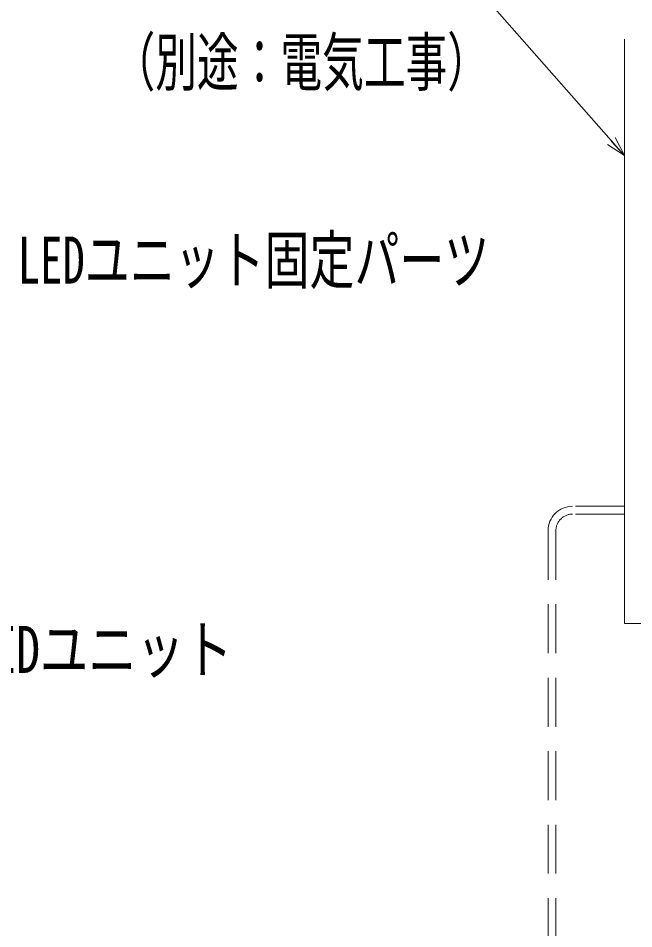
# Model space of a CAD drawing. Units: millimetres, scale not verified. Extents: x -1002 to 998, y -692 to 692.
# Drawn here: x -713.3 to -587.7, y 283.8 to 469.8 of the extents above; entities that cross this region are included whole.
import ezdxf
from ezdxf.enums import TextEntityAlignment as Align

# ---------------------------------------------------------------- set-up
doc = ezdxf.new("R2010")
doc.units = ezdxf.units.MM
doc.header["$LTSCALE"] = 5
doc.linetypes.add('DASHED1', pattern=[1.8, 1.2, -0.6])
doc.linetypes.add('DASHED2', pattern=[3, 2, -1])
for name, color, linetype, lineweight in [('0-4_sunpou', 1, 'Continuous', 9), ('0-5_0', 7, 'Continuous', 9), ('1-0_BLU_SSD', 134, 'DASHED1', 9), ('2-1_08文字', 2, 'Continuous', 9)]:
    doc.layers.add(name, color=color, linetype=linetype, lineweight=lineweight)
doc.styles.add('ＭＳ ゴシック', font='')
doc.styles.get('ＭＳ ゴシック').set_extended_font_data('MS Gothic')

# ---------------------------------------------------------------- blocks, each defined once
blk = doc.blocks.new('_Open30')
at = {"layer": '0-4_sunpou', "color": 7}
blk.add_line((0, 0), (-5, 0), dxfattribs=at)
blk.add_lwpolyline([(-5, 1.34), (0, 0), (-5, -1.34)], dxfattribs=at)

msp = doc.modelspace()

# ---------------------------------------------------------------- linework, layer by layer
at = {"layer": '0-5_0'}
for p, q in [((-589.569, 346.176), (-589.569, 465.464)), ((-586.069, 346.176), (-589.569, 346.176))]:
    msp.add_line(p, q, dxfattribs=at)
at = {"layer": '1-0_BLU_SSD', "linetype": 'DASHED2'}
for p, q in [((-589.569, 370.102), (-600.169, 370.102)), ((-589.569, 368.502), (-600.169, 368.502)), ((-605.169, 365.102), (-605.169, 273.102)), ((-603.569, 365.101), (-603.569, 273.102))]:
    msp.add_line(p, q, dxfattribs=at)
for radius, end in [(5, 180), (3.4, 180.01092)]:
    msp.add_arc((-600.169, 365.102), radius, 90, end, dxfattribs=at)
at = {"layer": '2-1_08文字', "color": 1}
msp.add_lwpolyline([(-621.667, 477.038), (-620.667, 477.038), (-590.242, 442.442)], dxfattribs=at)

# ---------------------------------------------------------------- block references
at = {"layer": '2-1_08文字', "xscale": 0.8, "yscale": 0.8, "rotation": 312.2509}
msp.add_blockref('_Open30', (-589.569, 441.702), dxfattribs=at)

# ---------------------------------------------------------------- texts
at = {"layer": '2-1_08文字', "style": 'ＭＳ ゴシック'}
for s, width, p in [('（別途：電気工事）', 0.65, (-693.853, 453.121)), ('LEDユニット固定パーツ', 0.7, (-713.418, 412.699)), ('LEDユニット', 0.75, (-723.548, 333.2))]:
    msp.add_text(s, height=9.604, dxfattribs=dict(at, width=width)).set_placement(p, align=Align.BOTTOM_LEFT)

doc.saveas('drawing.dxf')
